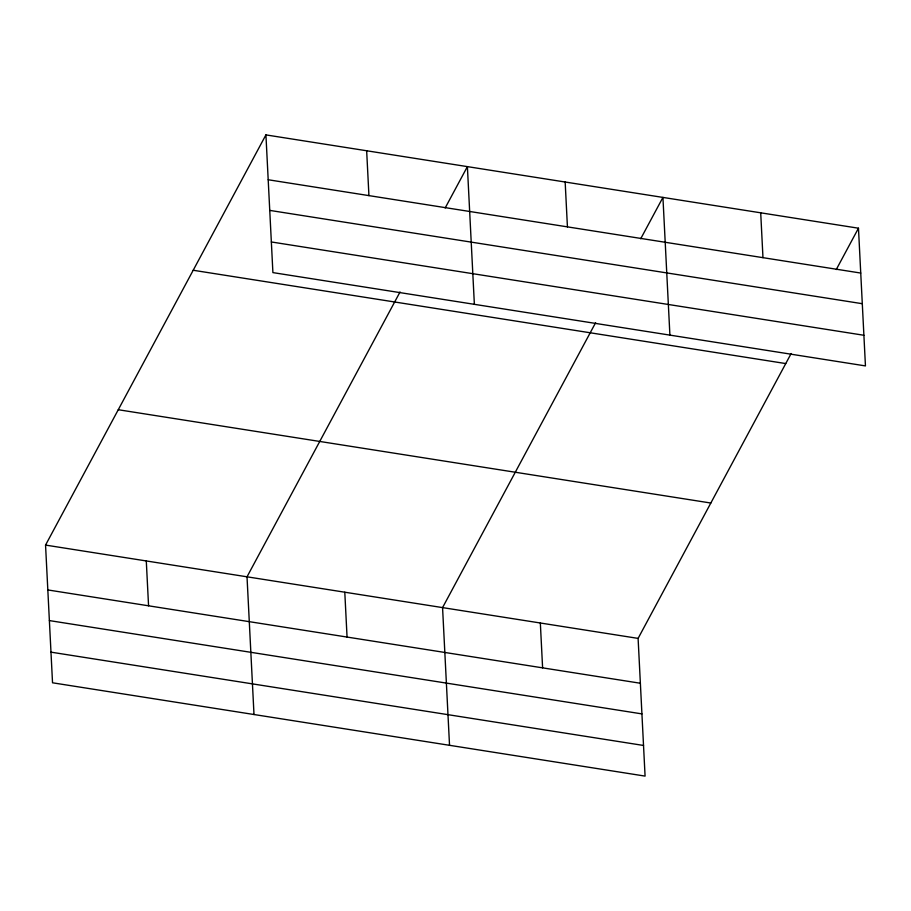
<?xml version="1.0" encoding="UTF-8"?>
<svg xmlns="http://www.w3.org/2000/svg" width="911" height="911" viewBox="0 0 911 911"><rect width="100%" height="100%" fill="white"/><g stroke="black" fill="none" stroke-linecap="round" stroke-linejoin="round"><path stroke-width="1.37" d="M791.135 353.548L638.099 638.395L645.079 776.104L52.531 682.794L45.55 545.085L265.921 134.896L858.469 228.206L865.45 365.915L272.901 272.605L265.921 134.896M400.054 291.953L247.018 576.811L253.998 714.52M445.172 207.981L467.389 166.622L474.369 304.331M595.6 322.745L442.564 607.603L449.533 745.312M640.706 238.773L662.935 197.414L669.904 335.123M836.252 269.565L858.469 228.206M268.198 179.752L860.747 273.061M269.747 210.395L862.296 303.705M271.341 241.962L863.901 335.271M193.2 270.26L785.749 363.569M118.271 409.722L710.831 503.031M45.55 545.085L638.099 638.395M47.828 589.941L640.376 683.25M49.376 620.585L641.925 713.894M50.97 652.151L643.53 745.46M760.708 212.81L762.974 257.665M565.162 182.018L567.428 226.873M540.337 622.999L542.603 667.854M366.655 150.759L368.932 195.614M344.791 592.207L347.057 637.062M146.284 560.948L148.561 605.804"/></g></svg>
